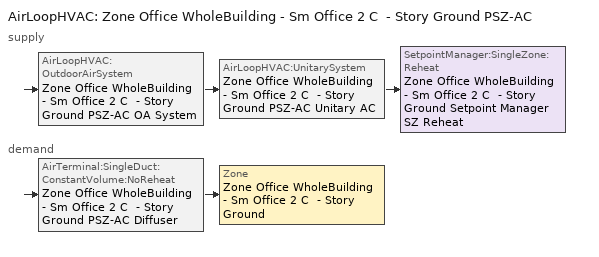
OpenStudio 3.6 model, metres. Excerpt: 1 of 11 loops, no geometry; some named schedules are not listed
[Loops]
AirLoopHVAC 'Zone Office WholeBuilding - Sm Office 2 C  - Story Ground PSZ-AC'
 supply: AirLoopHVAC:OutdoorAirSystem 'Zone Office WholeBuilding - Sm Office 2 C  - Story Ground PSZ-AC OA System' > AirLoopHVAC:UnitarySystem 'Zone Office WholeBuilding - Sm Office 2 C  - Story Ground PSZ-AC Unitary AC' > SetpointManager:SingleZone:Reheat 'Zone Office WholeBuilding - Sm Office 2 C  - Story Ground Setpoint Manager SZ Reheat'
 demand: AirTerminal:SingleDuct:ConstantVolume:NoReheat 'Zone Office WholeBuilding - Sm Office 2 C  - Story Ground PSZ-AC Diffuser' > Zone 'Zone Office WholeBuilding - Sm Office 2 C  - Story Ground'
[Sizing:Zone]
Zone Office WholeBuilding - Sm Office 2 C  - Story Ground: Zone Cooling Design Supply Air Temperature Input Method=SupplyAirTemperature; Zone Cooling Design Supply Air Temperature {C}=12.7778; Zone Cooling Design Supply Air Temperature Difference {deltaC}=11.11; Zone Heating Design Supply Air Temperature Input Method=SupplyAirTemperature; Zone Heating Design Supply Air Temperature {C}=50; Zone Heating Design Supply Air Temperature Difference {deltaC}=11.11; Zone Cooling Design Supply Air Humidity Ratio {kg-H2O/kg-air}=0.0085; Zone Heating Design Supply Air Humidity Ratio {kg-H2O/kg-air}=0.008; Cooling Design Air Flow Method=DesignDay; Heating Design Air Flow Method=DesignDay; Account for Dedicated Outdoor Air System=No; Dedicated Outdoor Air System Control Strategy=NeutralSupplyAir; Dedicated Outdoor Air Low Setpoint Temperature for Design {C}=autosize; Dedicated Outdoor Air High Setpoint Temperature for Design {C}=autosize; Zone Load Sizing Method=Sensible Load Only No Latent Load; Zone Latent Cooling Design Supply Air Humidity Ratio Input Method=HumidityRatioDifference; Zone Cooling Design Supply Air Humidity Ratio Difference {kgWater/kgDryAir}=0.005; Zone Latent Heating Design Supply Air Humidity Ratio Input Method=HumidityRatioDifference; Zone Humidification Design Supply Air Humidity Ratio Difference {kgWater/kgDryAir}=0.005
[Zone equipment]
Zone Office WholeBuilding - Sm Office 2 C  - Story Ground: Zone Office WholeBuilding - Sm Office 2 C  - Story Ground PSZ-AC Diffuser
[AirLoopHVAC]
Zone Office WholeBuilding - Sm Office 2 C  - Story Ground PSZ-AC: Availability Schedule=Zone Office WholeBuilding - Sm Office 2 C  - Story Ground PSZ-AC Occ Sch; Design Supply Air Flow Rate {m3/s}=autosize; Design Return Air Flow Fraction of Supply Air Flow=1
[Sizing:System]
Zone Office WholeBuilding - Sm Office 2 C  - Story Ground PSZ-AC: Type of Load to Size On=Sensible; Design Outdoor Air Flow Rate {m3/s}=Autosize; Central Heating Maximum System Air Flow Ratio=1; Preheat Design Temperature {C}=7.22222; Preheat Design Humidity Ratio {kg-H2O/kg-Air}=0.008; Precool Design Temperature {C}=12.7778; Precool Design Humidity Ratio {kg-H2O/kg-Air}=0.008; Central Cooling Design Supply Air Temperature {C}=12.7778; Central Heating Design Supply Air Temperature {C}=50; Sizing Option=Coincident; 100% Outdoor Air in Cooling=No; 100% Outdoor Air in Heating=No; Central Cooling Design Supply Air Humidity Ratio {kg-H2O/kg-Air}=0.0085; Central Heating Design Supply Air Humidity Ratio {kg-H2O/kg-Air}=0.008; Cooling Design Air Flow Method=DesignDay; Heating Design Air Flow Method=DesignDay; System Outdoor Air Method=ZoneSum; Zone Maximum Outdoor Air Fraction=1; Cooling Supply Air Flow Rate Per Floor Area {m3/s-m2}=0.00996765; Cooling Fraction of Autosized Cooling Supply Air Flow Rate=1; Cooling Supply Air Flow Rate Per Unit Cooling Capacity {m3/s-W}=3.94755e-05; Heating Supply Air Flow Rate Per Floor Area {m3/s-m2}=0.00996765; Heating Fraction of Autosized Heating Supply Air Flow Rate=1; Heating Fraction of Autosized Cooling Supply Air Flow Rate=1; Heating Supply Air Flow Rate Per Unit Heating Capacity {m3/s-W}=3.15882e-05; Cooling Design Capacity Method=CoolingDesignCapacity; Cooling Design Capacity {W}=autosize; Cooling Design Capacity Per Floor Area {W/m2}=234.7; Fraction of Autosized Cooling Design Capacity=1; Heating Design Capacity Method=HeatingDesignCapacity; Heating Design Capacity {W}=autosize; Heating Design Capacity Per Floor Area {W/m2}=157; Fraction of Autosized Heating Design Capacity=1; Central Cooling Capacity Control Method=OnOff; Occupant Diversity=autosize
[SetpointManager:SingleZone:Reheat]
Zone Office WholeBuilding - Sm Office 2 C  - Story Ground Setpoint Manager SZ Reheat: Minimum Supply Air Temperature {C}=12.7778; Maximum Supply Air Temperature {C}=50; Control Zone=Zone Office WholeBuilding - Sm Office 2 C  - Story Ground; Setpoint Node or NodeList=Zone Office WholeBuilding - Sm Office 2 C  - Story Ground PSZ-AC Supply Outlet Node
[Coil:Heating:Gas]
Zone Office WholeBuilding - Sm Office 2 C  - Story Ground PSZ-AC Gas Htg Coil 41kBtu/hr 0.8 Thermal Eff: Availability Schedule=Always On Discrete; Gas Burner Efficiency=0.8; Nominal Capacity {W}=AutoSize; Parasitic Electric Load {W}=0; Parasitic Gas Load {W}=0
[Coil:Heating:Electric]
Zone Office WholeBuilding - Sm Office 2 C  - Story Ground PSZ-AC No Heat: Availability Schedule=Always Off Discrete; Efficiency=1; Nominal Capacity {W}=0
[Coil:Cooling:DX:SingleSpeed]
Zone Office WholeBuilding - Sm Office 2 C  - Story Ground PSZ-AC 1spd DX AC Clg Coil 16kBtu/hr 13.0SEER: Availability Schedule=Always On Discrete; Rated Total Cooling Capacity {W}=autosize; Rated Sensible Heat Ratio=autosize; Rated COP {W/W}=3.91157; Rated Air Flow Rate {m3/s}=autosize; Rated Evaporator Fan Power Per Volume Flow Rate 2017 {W/(m3/s)}=773.3; Rated Evaporator Fan Power Per Volume Flow Rate 2023 {W/(m3/s)}=934.4; Total Cooling Capacity Function of Temperature Curve=PSZ-Fine Storage DX Coil Cap-FT; Total Cooling Capacity Function of Flow Fraction Curve=DX Coil Cap-FF; Energy Input Ratio Function of Temperature Curve=PSZ-AC DX Coil EIR-FT; Energy Input Ratio Function of Flow Fraction Curve=Split DX Coil EIR-FF; Part Load Fraction Correlation Curve=HPACCOOLPLFFPLR; Minimum Outdoor Dry-Bulb Temperature for Compressor Operation {C}=-25; Nominal Time for Condensate Removal to Begin {s}=0; Ratio of Initial Moisture Evaporation Rate and Steady State Latent Capacity=0; Maximum Cycling Rate {cycles/hr}=0; Latent Capacity Time Constant {s}=0; Condenser Type=AirCooled; Evaporative Condenser Effectiveness=0.9; Evaporative Condenser Air Flow Rate {m3/s}=autosize; Evaporative Condenser Pump Rated Power Consumption {W}=autosize; Crankcase Heater Capacity {W}=0; Maximum Outdoor Dry-Bulb Temperature for Crankcase Heater Operation {C}=10; Basin Heater Capacity {W/K}=0; Basin Heater Setpoint Temperature {C}=2
[Fan:OnOff]
Zone Office WholeBuilding - Sm Office 2 C  - Story Ground PSZ-AC Fan: Availability Schedule=Always On Discrete; Fan Total Efficiency=0.55575; Pressure Rise {Pa}=622.722; Maximum Flow Rate {m3/s}=autosize; Motor Efficiency=0.855; Motor In Airstream Fraction=1; Fan Power Ratio Function of Speed Ratio Curve=Fan On Off Power Curve 6; Fan Efficiency Ratio Function of Speed Ratio Curve=Fan On Off Efficiency Curve 6
[AirLoopHVAC:UnitarySystem]
Zone Office WholeBuilding - Sm Office 2 C  - Story Ground PSZ-AC Unitary AC: Control Type=Load; Controlling Zone or Thermostat Location=Zone Office WholeBuilding - Sm Office 2 C  - Story Ground; Dehumidification Control Type=None; Availability Schedule=Outage Availability Schedule; Supply Fan=Zone Office WholeBuilding - Sm Office 2 C  - Story Ground PSZ-AC Fan; Fan Placement=DrawThrough; Supply Air Fan Operating Mode Schedule=Zone Office WholeBuilding - Sm Office 2 C  - Story Ground PSZ-AC Occ Sch; Heating Coil=Zone Office WholeBuilding - Sm Office 2 C  - Story Ground PSZ-AC Gas Htg Coil 41kBtu/hr 0.8 Thermal Eff; DX Heating Coil Sizing Ratio=1; Cooling Coil=Zone Office WholeBuilding - Sm Office 2 C  - Story Ground PSZ-AC 1spd DX AC Clg Coil 16kBtu/hr 13.0SEER; Use DOAS DX Cooling Coil=No; DOAS DX Cooling Coil Leaving Minimum Air Temperature {C}=2; Latent Load Control=SensibleOnlyLoadControl; Supplemental Heating Coil=Zone Office WholeBuilding - Sm Office 2 C  - Story Ground PSZ-AC No Heat; Supply Air Flow Rate During Cooling Operation {m3/s}=Autosize; Supply Air Flow Rate During Heating Operation {m3/s}=Autosize; Supply Air Flow Rate When No Cooling or Heating is Required {m3/s}=Autosize; Maximum Supply Air Temperature {C}=80; Maximum Outdoor Dry-Bulb Temperature for Supplemental Heater Operation {C}=21; Maximum Cycling Rate {cycles/hr}=2.5; Heat Pump Time Constant {s}=60; Fraction of On-Cycle Power Use=0.01; Heat Pump Fan Delay Time {s}=60; Ancilliary On-Cycle Electric Power {W}=0; Ancilliary Off-Cycle Electric Power {W}=0
[Controller:OutdoorAir]
Zone Office WholeBuilding - Sm Office 2 C  - Story Ground PSZ-AC OA System Controller: Minimum Outdoor Air Flow Rate {m3/s}=autosize; Maximum Outdoor Air Flow Rate {m3/s}=Autosize; Economizer Control Type=NoEconomizer; Economizer Control Action Type=ModulateFlow; Economizer Maximum Limit Dry-Bulb Temperature {C}=28; Economizer Maximum Limit Enthalpy {J/kg}=64000; Lockout Type=LockoutWithHeating; Minimum Limit Type=FixedMinimum; Minimum Outdoor Air Schedule=Zone Office WholeBuilding - Sm Office 2 C  - Story Ground PSZ-AC Occ Sch; Maximum Fraction of Outdoor Air Schedule=ZoneOfficeWholeBuildingSmOffice2CStoryGroundPSZACmaxOASch; Controller Mechanical Ventilation=Controller Mechanical Ventilation 7; High Humidity Control=No; Heat Recovery Bypass Control Type=BypassWhenWithinEconomizerLimits
[Controller:MechanicalVentilation]
Controller Mechanical Ventilation 7: Availability Schedule=Always On Discrete
[AirLoopHVAC:OutdoorAirSystem]
Zone Office WholeBuilding - Sm Office 2 C  - Story Ground PSZ-AC OA System: Controller=Zone Office WholeBuilding - Sm Office 2 C  - Story Ground PSZ-AC OA System Controller
[AirTerminal:SingleDuct:ConstantVolume:NoReheat]
Zone Office WholeBuilding - Sm Office 2 C  - Story Ground PSZ-AC Diffuser: Availability Schedule=Always On Discrete; Maximum Air Flow Rate {m3/s}=AutoSize
[Schedule:Constant]
Name | Value
Always On Discrete | 1
Always Off Discrete | 0
[Schedule:Ruleset]
Name | Default Day Schedule | Summer Design Day Schedule | Winter Design Day Schedule
Zone Office WholeBuilding - Sm Office 2 C  - Story Ground PSZ-AC Occ Sch | Zone Office WholeBuilding - Sm Office 2 C  - Story Ground PSZ-AC Occ Sch Default | Zone Office WholeBuilding - Sm Office 2 C  - Story Ground PSZ-AC Occ Sch Summer Design Day | Zone Office WholeBuilding - Sm Office 2 C  - Story Ground PSZ-AC Occ Sch Winter Design Day
ZoneOfficeWholeBuildingSmOffice2CStoryGroundPSZACmaxOASch | ZoneOfficeWholeBuildingSmOffice2CStoryGroundPSZACmaxOASchDefault
[Schedule:Day]
Zone Office WholeBuilding - Sm Office 2 C  - Story Ground PSZ-AC Occ Sch Default; Zone Office WholeBuilding - Sm Office 2 C  - Story Ground PSZ-AC Occ Sch Winter Design Day; Zone Office WholeBuilding - Sm Office 2 C  - Story Ground PSZ-AC Occ Sch Summer Design Day; Zone Office WholeBuilding - Sm Office 2 C  - Story Ground PSZ-AC Occ Sch Sunday: 24, 0, 1
ZoneOfficeWholeBuildingSmOffice2CStoryGroundPSZACmaxOASchDefault: 24, 0, 0.7
Schedule Day 9: 1, 0, 1, 2, 0, 1, 3, 0, 1, 4, 0, 1, 5, 0, 1, 6, 0, 1, 7, 0, 1, 8, 0, 1, 9, 0, 1, 10, 0, 1, 11, 0, 1, 12, 0, 1, 13, 0, 1, 14, 0, 1, 15, 0, 1, 16, 0, 1, 17, 0, 0, 18, 0, 0, 19, 0, 0, 20, 0, 0, 21, 0, 0, 22, 0, 0, 23, 0, 0, 24, 0, 0
Schedule Day 10; Schedule Day 11; Schedule Day 12; Schedule Day 13; Schedule Day 14; Schedule Day 15; Schedule Day 50; Schedule Day 51; Schedule Day 52; Schedule Day 53; Schedule Day 54; Schedule Day 55: 1, 0, 0, 2, 0, 0, 3, 0, 0, 4, 0, 0, 5, 0, 0, 6, 0, 0, 7, 0, 0, 8, 0, 0, 9, 0, 0, 10, 0, 0, 11, 0, 0, 12, 0, 0, 13, 0, 0, 14, 0, 0, 15, 0, 0, 16, 0, 0, 17, 0, 0, 18, 0, 0, 19, 0, 0, 20, 0, 0, 21, 0, 0, 22, 0, 0, 23, 0, 0, 24, 0, 0
Schedule Day 16: 1, 0, 0, 2, 0, 0, 3, 0, 0, 4, 0, 0, 5, 0, 0, 6, 0, 0, 7, 0, 0, 8, 0, 0, 9, 0, 0, 10, 0, 0, 11, 0, 0, 12, 0, 0, 13, 0, 0, 14, 0, 0, 15, 0, 0, 16, 0, 0, 17, 0, 1, 18, 0, 1, 19, 0, 1, 20, 0, 1, 21, 0, 1, 22, 0, 1, 23, 0, 1, 24, 0, 1
Schedule Day 49: 1, 0, 0.7, 2, 0, 0.7, 3, 0, 0.7, 4, 0, 0.7, 5, 0, 0.7, 6, 0, 0.7, 7, 0, 0.7, 8, 0, 0.7, 9, 0, 0.7, 10, 0, 0.7, 11, 0, 0.7, 12, 0, 0.7, 13, 0, 0.7, 14, 0, 0.7, 15, 0, 0.7, 16, 0, 0.7, 17, 0, 0, 18, 0, 0, 19, 0, 0, 20, 0, 0, 21, 0, 0, 22, 0, 0, 23, 0, 0, 24, 0, 0
Schedule Day 56: 1, 0, 0, 2, 0, 0, 3, 0, 0, 4, 0, 0, 5, 0, 0, 6, 0, 0, 7, 0, 0, 8, 0, 0, 9, 0, 0, 10, 0, 0, 11, 0, 0, 12, 0, 0, 13, 0, 0, 14, 0, 0, 15, 0, 0, 16, 0, 0, 17, 0, 0.7, 18, 0, 0.7, 19, 0, 0.7, 20, 0, 0.7, 21, 0, 0.7, 22, 0, 0.7, 23, 0, 0.7, 24, 0, 0.7
[Schedule:Rule] Apply Sunday=Yes; Apply Monday=Yes; Apply Tuesday=Yes; Apply Wednesday=Yes; Apply Friday=Yes; Apply Saturday=Yes; Date Specification Type=DateRange
Name | Schedule Ruleset | Rule Order | Day Schedule | Start Month | Start Day | End Month | End Day | Apply Thursday
Zone Office WholeBuilding - Sm Office 2 C  - Story Ground PSZ-AC Occ Sch Sunday Rule | Zone Office WholeBuilding - Sm Office 2 C  - Story Ground PSZ-AC Occ Sch | 8 | Zone Office WholeBuilding - Sm Office 2 C  - Story Ground PSZ-AC Occ Sch Sunday | 1 | 1 | 12 | 31
Zone Office WholeBuilding - Sm Office 2 C  - Story Ground PSZ-AC Occ Sch Outage Day 304 | Zone Office WholeBuilding - Sm Office 2 C  - Story Ground PSZ-AC Occ Sch | 7 | Schedule Day 9 | 10 | 31 | 10 | 31 | Yes
Zone Office WholeBuilding - Sm Office 2 C  - Story Ground PSZ-AC Occ Sch Outage Day 305 | Zone Office WholeBuilding - Sm Office 2 C  - Story Ground PSZ-AC Occ Sch | 6 | Schedule Day 10 | 11 | 1 | 11 | 1 | Yes
Zone Office WholeBuilding - Sm Office 2 C  - Story Ground PSZ-AC Occ Sch Outage Day 306 | Zone Office WholeBuilding - Sm Office 2 C  - Story Ground PSZ-AC Occ Sch | 5 | Schedule Day 11 | 11 | 2 | 11 | 2 | Yes
Zone Office WholeBuilding - Sm Office 2 C  - Story Ground PSZ-AC Occ Sch Outage Day 307 | Zone Office WholeBuilding - Sm Office 2 C  - Story Ground PSZ-AC Occ Sch | 4 | Schedule Day 12 | 11 | 3 | 11 | 3 | Yes
Zone Office WholeBuilding - Sm Office 2 C  - Story Ground PSZ-AC Occ Sch Outage Day 308 | Zone Office WholeBuilding - Sm Office 2 C  - Story Ground PSZ-AC Occ Sch | 3 | Schedule Day 13 | 11 | 4 | 11 | 4 | Yes
Zone Office WholeBuilding - Sm Office 2 C  - Story Ground PSZ-AC Occ Sch Outage Day 309 | Zone Office WholeBuilding - Sm Office 2 C  - Story Ground PSZ-AC Occ Sch | 2 | Schedule Day 14 | 11 | 5 | 11 | 5 | Yes
Zone Office WholeBuilding - Sm Office 2 C  - Story Ground PSZ-AC Occ Sch Outage Day 310 | Zone Office WholeBuilding - Sm Office 2 C  - Story Ground PSZ-AC Occ Sch | 1 | Schedule Day 15 | 11 | 6 | 11 | 6 | Yes
Zone Office WholeBuilding - Sm Office 2 C  - Story Ground PSZ-AC Occ Sch Outage Day 311 | Zone Office WholeBuilding - Sm Office 2 C  - Story Ground PSZ-AC Occ Sch | 0 | Schedule Day 16 | 11 | 7 | 11 | 7 | Yes
ZoneOfficeWholeBuildingSmOffice2CStoryGroundPSZACmaxOASch Outage Day 304 | ZoneOfficeWholeBuildingSmOffice2CStoryGroundPSZACmaxOASch | 7 | Schedule Day 49 | 10 | 31 | 10 | 31 | Yes
ZoneOfficeWholeBuildingSmOffice2CStoryGroundPSZACmaxOASch Outage Day 305 | ZoneOfficeWholeBuildingSmOffice2CStoryGroundPSZACmaxOASch | 6 | Schedule Day 50 | 11 | 1 | 11 | 1 | Yes
ZoneOfficeWholeBuildingSmOffice2CStoryGroundPSZACmaxOASch Outage Day 306 | ZoneOfficeWholeBuildingSmOffice2CStoryGroundPSZACmaxOASch | 5 | Schedule Day 51 | 11 | 2 | 11 | 2 | Yes
ZoneOfficeWholeBuildingSmOffice2CStoryGroundPSZACmaxOASch Outage Day 307 | ZoneOfficeWholeBuildingSmOffice2CStoryGroundPSZACmaxOASch | 4 | Schedule Day 52 | 11 | 3 | 11 | 3 | Yes
ZoneOfficeWholeBuildingSmOffice2CStoryGroundPSZACmaxOASch Outage Day 308 | ZoneOfficeWholeBuildingSmOffice2CStoryGroundPSZACmaxOASch | 3 | Schedule Day 53 | 11 | 4 | 11 | 4 | Yes
ZoneOfficeWholeBuildingSmOffice2CStoryGroundPSZACmaxOASch Outage Day 309 | ZoneOfficeWholeBuildingSmOffice2CStoryGroundPSZACmaxOASch | 2 | Schedule Day 54 | 11 | 5 | 11 | 5 | Yes
ZoneOfficeWholeBuildingSmOffice2CStoryGroundPSZACmaxOASch Outage Day 310 | ZoneOfficeWholeBuildingSmOffice2CStoryGroundPSZACmaxOASch | 1 | Schedule Day 55 | 11 | 6 | 11 | 6 | Yes
ZoneOfficeWholeBuildingSmOffice2CStoryGroundPSZACmaxOASch Outage Day 311 | ZoneOfficeWholeBuildingSmOffice2CStoryGroundPSZACmaxOASch | 0 | Schedule Day 56 | 11 | 7 | 11 | 7 | Yes
[Curve:Exponent]
Fan On Off Power Curve 6: Coefficient1 Constant=1; Coefficient2 Constant=0; Coefficient3 Constant=0; Minimum Value of x=0; Maximum Value of x=1
[Curve:Cubic]
Fan On Off Efficiency Curve 6: Coefficient1 Constant=1; Coefficient2 x=0; Coefficient3 x**2=0; Coefficient4 x**3=0; Minimum Value of x=0; Maximum Value of x=1
[Curve:Biquadratic] Minimum Value of x=12.77778; Maximum Value of x=23.88889; Minimum Value of y=23.88889; Maximum Value of y=46.11111
Name | Coefficient1 Constant | Coefficient2 x | Coefficient3 x**2 | Coefficient4 y | Coefficient5 y**2 | Coefficient6 x*y
PSZ-Fine Storage DX Coil Cap-FT | 0.942588 | 0.00954335 | 0.00068377 | -0.0110427 | 5.249e-06 | -9.72e-06
PSZ-AC DX Coil EIR-FT | 0.342414 | 0.034885 | -0.0006237 | 0.00497722 | 0.000437951 | -0.000728028
[Curve:Quadratic]
Name | Coefficient1 Constant | Coefficient2 x | Coefficient3 x**2 | Minimum Value of x | Maximum Value of x
DX Coil Cap-FF | 0.8 | 0.2 | 0 | 0.5 | 1.5
Split DX Coil EIR-FF | 1.1552 | -0.1808 | 0.0256 | 0.5 | 1.5
HPACCOOLPLFFPLR | 0.85 | 0.15 | 0 | 0 | 1
